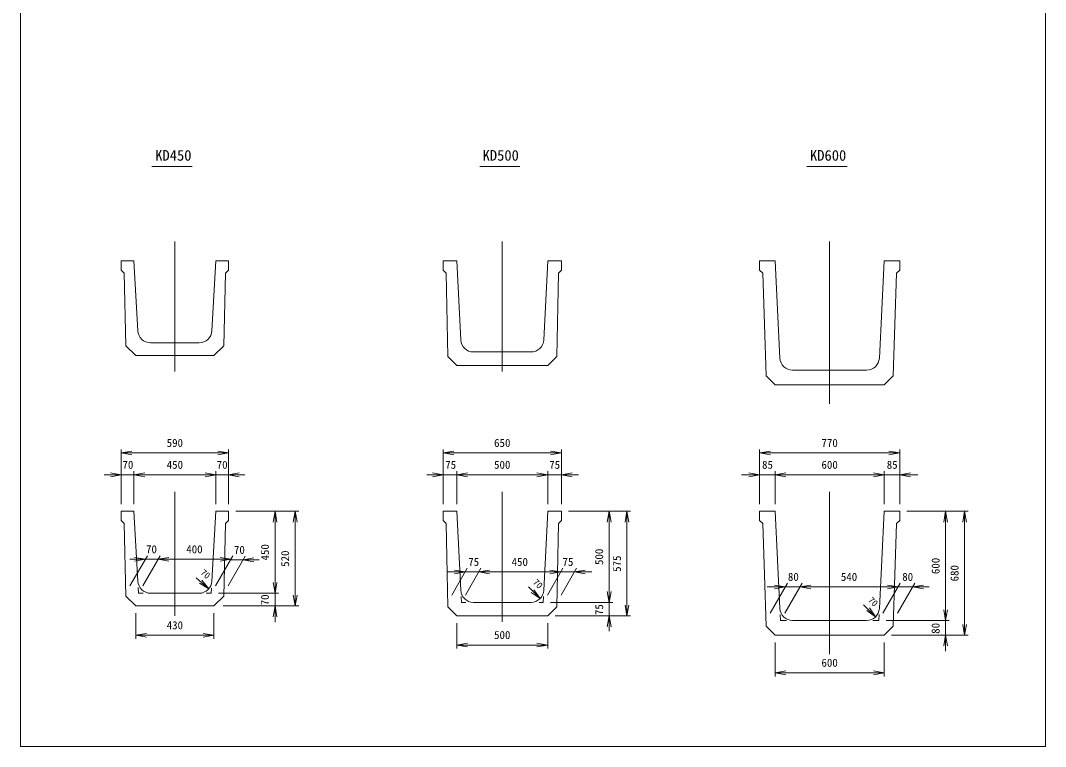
# Model space of a CAD drawing. Units: millimetres, scale not verified. Extents: x 5207 to 17060, y 2604 to 17332.
# Drawn here: x 5207 to 10842, y 2604 to 6592 of the extents above; entities that cross this region are included whole.
import ezdxf
from ezdxf.enums import TextEntityAlignment as Align

# ---------------------------------------------------------------- set-up
doc = ezdxf.new("R2010")
doc.units = ezdxf.units.MM
doc.header["$LTSCALE"] = 20
doc.layers.add('0_2', color=4, linetype='Continuous', lineweight=18)
doc.styles.add('ＭＳ ゴシック-5.0-0.0', font='')
doc.styles.get('ＭＳ ゴシック-5.0-0.0').set_extended_font_data('ＭＳ ゴシック-5.0-0.0')

msp = doc.modelspace()

# ---------------------------------------------------------------- linework, layer by layer
at = {"layer": '0_2'}
for p, q in [((5206.87, 2603.7), (5206.87, 10580.19)), ((10842.43, 10580.19), (10842.43, 2603.7)), ((5929.24, 5790.37), (6151.46, 5790.37)), ((7731.85, 5790.37), (7951.46, 5790.37)), ((9529.85, 5790.37), (9751.46, 5790.37)), ((6055.64, 5378.06), (6055.64, 4664.14)), ((7855.64, 5378.06), (7855.64, 4664.14)), ((9655.64, 5378.06), (9655.64, 4485.67)), ((5830.64, 5270.98), (5760.64, 5270.98)), ((5760.64, 5270.98), (5760.64, 5220.98)), ((5851.97, 4887.09), (5830.64, 5270.98)), ((6259.31, 4887.09), (6280.64, 5270.98)), ((6280.64, 5270.98), (6350.64, 5270.98)), ((6350.64, 5270.98), (6350.64, 5220.98)), ((7605.64, 5270.98), (7530.64, 5270.98)), ((7530.64, 5270.98), (7530.64, 5220.98)), ((7627.31, 4837.48), (7605.64, 5270.98)), ((8083.96, 4837.48), (8105.64, 5270.98)), ((8105.64, 5270.98), (8180.64, 5270.98)), ((8180.64, 5270.98), (8180.64, 5220.98)), ((9355.64, 5270.98), (9270.64, 5270.98)), ((9270.64, 5270.98), (9270.64, 5220.98)), ((9382.31, 4737.48), (9355.64, 5270.98)), ((9928.96, 4737.48), (9955.64, 5270.98)), ((9955.64, 5270.98), (10040.64, 5270.98)), ((10040.64, 5270.98), (10040.64, 5220.98)), ((5760.64, 5220.98), (5777.12, 5204.5)), ((5777.12, 5204.5), (5785.98, 4805.64)), ((6334.16, 5204.5), (6325.3, 4805.64)), ((6350.64, 5220.98), (6334.16, 5204.5)), ((7530.64, 5220.98), (7546.97, 5204.65)), ((7546.97, 5204.65), (7556.15, 4745.47)), ((8164.31, 5204.65), (8155.13, 4745.47)), ((8180.64, 5220.98), (8164.31, 5204.65)), ((9270.64, 5220.98), (9287.88, 5203.74)), ((9287.88, 5203.74), (9306.67, 4639.94)), ((10023.4, 5203.74), (10004.6, 4639.94)), ((10040.64, 5220.98), (10023.4, 5203.74)), ((5840.64, 4750.98), (5785.98, 4805.64)), ((5921.86, 4820.98), (6189.42, 4820.98)), ((6270.64, 4750.98), (6325.3, 4805.64)), ((5840.64, 4750.98), (6270.64, 4750.98)), ((7605.64, 4695.98), (7556.15, 4745.47)), ((7697.23, 4770.98), (8014.05, 4770.98)), ((8105.64, 4695.98), (8155.13, 4745.47)), ((7605.64, 4695.98), (8105.64, 4695.98)), ((9355.64, 4590.98), (9306.67, 4639.94)), ((9452.23, 4670.98), (9859.05, 4670.98)), ((9955.64, 4590.98), (10004.6, 4639.94)), ((9355.64, 4590.98), (9955.64, 4590.98)), ((5760.64, 3935.55), (5760.64, 4236.13)), ((6350.64, 3935.55), (6350.64, 4236.13)), ((7530.64, 3935.55), (7530.64, 4236.13)), ((8180.64, 3935.55), (8180.64, 4236.13)), ((9270.64, 3935.55), (9270.64, 4236.13)), ((10040.64, 3935.55), (10040.64, 4236.13)), ((5760.64, 4216.13), (5819.73, 4226.54)), ((5760.64, 4216.13), (5819.73, 4205.71)), ((6350.64, 4216.13), (5760.64, 4216.13)), ((6350.64, 4216.13), (6291.55, 4226.54)), ((6350.64, 4216.13), (6291.55, 4205.71)), ((7530.64, 4216.13), (7589.73, 4226.54)), ((7530.64, 4216.13), (7589.73, 4205.71)), ((8180.64, 4216.13), (7530.64, 4216.13)), ((8180.64, 4216.13), (8121.55, 4226.54)), ((8180.64, 4216.13), (8121.55, 4205.71)), ((9270.64, 4216.13), (9329.73, 4226.54)), ((9270.64, 4216.13), (9329.73, 4205.71)), ((9270.64, 4216.13), (10040.64, 4216.13)), ((10040.64, 4216.13), (9981.55, 4226.54)), ((10040.64, 4216.13), (9981.55, 4205.71)), ((5830.64, 3935.55), (5830.64, 4116.13)), ((6280.64, 3935.55), (6280.64, 4116.13)), ((7605.64, 3935.55), (7605.64, 4116.13)), ((8105.64, 3935.55), (8105.64, 4116.13)), ((9355.64, 3935.55), (9355.64, 4116.13)), ((9955.64, 3935.55), (9955.64, 4116.13)), ((5760.64, 4096.13), (5666.46, 4096.13)), ((5760.64, 4096.13), (5701.55, 4106.54)), ((5760.64, 4096.13), (5701.55, 4085.71)), ((5760.64, 4096.13), (5830.64, 4096.13)), ((5830.64, 4096.13), (5889.73, 4106.54)), ((5830.64, 4096.13), (5889.73, 4085.71)), ((5830.64, 4096.13), (6280.64, 4096.13)), ((6280.64, 4096.13), (6221.55, 4106.54)), ((6280.64, 4096.13), (6221.55, 4085.71)), ((6350.64, 4096.13), (6280.64, 4096.13)), ((6350.64, 4096.13), (6409.73, 4106.54)), ((6350.64, 4096.13), (6440.39, 4096.13)), ((6350.64, 4096.13), (6409.73, 4085.71)), ((7530.64, 4096.13), (7441.25, 4096.13)), ((7530.64, 4096.13), (7471.55, 4106.54)), ((7530.64, 4096.13), (7471.55, 4085.71)), ((7530.64, 4096.13), (7605.64, 4096.13)), ((7605.64, 4096.13), (7664.73, 4106.54)), ((7605.64, 4096.13), (7664.73, 4085.71)), ((8105.64, 4096.13), (7605.64, 4096.13)), ((8105.64, 4096.13), (8046.55, 4106.54)), ((8105.64, 4096.13), (8046.55, 4085.71)), ((8180.64, 4096.13), (8105.64, 4096.13)), ((8180.64, 4096.13), (8239.73, 4106.54)), ((8180.64, 4096.13), (8275.2, 4096.13)), ((8180.64, 4096.13), (8239.73, 4085.71)), ((9270.64, 4096.13), (9170.24, 4096.13)), ((9270.64, 4096.13), (9211.55, 4106.54)), ((9270.64, 4096.13), (9211.55, 4085.71)), ((9270.64, 4096.13), (9355.64, 4096.13)), ((9355.64, 4096.13), (9414.73, 4106.54)), ((9355.64, 4096.13), (9414.73, 4085.71)), ((9355.64, 4096.13), (9955.64, 4096.13)), ((9955.64, 4096.13), (9896.55, 4106.54)), ((9955.64, 4096.13), (9896.55, 4085.71)), ((10040.64, 4096.13), (9955.64, 4096.13)), ((10040.64, 4096.13), (10099.73, 4106.54)), ((10040.64, 4096.13), (10140.03, 4096.13)), ((10040.64, 4096.13), (10099.73, 4085.71)), ((6055.64, 3321.96), (6055.64, 4002.63)), ((7855.64, 4002.63), (7855.64, 3288.72)), ((9655.64, 4002.63), (9655.64, 3110.24)), ((5830.64, 3895.55), (5760.64, 3895.55)), ((5760.64, 3895.55), (5760.64, 3845.55)), ((5851.97, 3511.67), (5830.64, 3895.55)), ((6259.31, 3511.67), (6280.64, 3895.55)), ((6280.64, 3895.55), (6350.64, 3895.55)), ((6350.64, 3895.55), (6350.64, 3845.55)), ((6390.64, 3895.55), (6736.82, 3895.55)), ((6606.25, 3895.55), (6595.83, 3836.46)), ((6606.25, 3895.55), (6616.67, 3836.46)), ((6606.25, 3895.55), (6606.25, 3445.55)), ((6716.82, 3895.55), (6706.4, 3836.46)), ((6716.82, 3895.55), (6727.24, 3836.46)), ((6716.82, 3375.55), (6716.82, 3895.55)), ((7605.64, 3895.55), (7530.64, 3895.55)), ((7530.64, 3895.55), (7530.64, 3845.55)), ((7627.31, 3462.06), (7605.64, 3895.55)), ((8083.96, 3462.06), (8105.64, 3895.55)), ((8105.64, 3895.55), (8180.64, 3895.55)), ((8180.64, 3895.55), (8180.64, 3845.55)), ((8220.64, 3895.55), (8561.42, 3895.55)), ((8443.49, 3895.55), (8433.07, 3836.46)), ((8443.49, 3895.55), (8453.91, 3836.46)), ((8443.49, 3895.55), (8443.49, 3395.55)), ((8541.42, 3895.55), (8531, 3836.46)), ((8541.42, 3895.55), (8551.84, 3836.46)), ((8541.42, 3320.55), (8541.42, 3895.55)), ((9355.64, 3895.55), (9270.64, 3895.55)), ((9270.64, 3895.55), (9270.64, 3845.55)), ((9382.31, 3362.06), (9355.64, 3895.55)), ((9928.96, 3362.06), (9955.64, 3895.55)), ((9955.64, 3895.55), (10040.64, 3895.55)), ((10040.64, 3895.55), (10040.64, 3845.55)), ((10080.64, 3895.55), (10417.5, 3895.55)), ((10293.25, 3895.55), (10282.83, 3836.46)), ((10293.25, 3895.55), (10303.67, 3836.46)), ((10293.25, 3895.55), (10293.25, 3295.55)), ((10397.5, 3895.55), (10387.08, 3836.46)), ((10397.5, 3895.55), (10407.92, 3836.46)), ((10397.5, 3215.55), (10397.5, 3895.55)), ((5760.64, 3845.55), (5777.12, 3829.07)), ((6350.64, 3845.55), (6334.16, 3829.07)), ((7530.64, 3845.55), (7546.97, 3829.23)), ((8180.64, 3845.55), (8164.31, 3829.23)), ((9270.64, 3845.55), (9287.88, 3828.31)), ((10040.64, 3845.55), (10023.4, 3828.31)), ((5777.12, 3829.07), (5785.98, 3430.21)), ((6334.16, 3829.07), (6325.3, 3430.21)), ((7546.97, 3829.23), (7556.15, 3370.04)), ((8164.31, 3829.23), (8155.13, 3370.04)), ((9287.88, 3828.31), (9306.67, 3264.52)), ((10023.4, 3828.31), (10004.6, 3264.52)), ((5893.24, 3631.93), (5808.62, 3631.93)), ((5808.73, 3485.55), (5904.79, 3651.93)), ((5893.24, 3631.93), (5834.16, 3642.35)), ((5893.24, 3631.93), (5834.16, 3621.51)), ((5878.73, 3485.55), (5974.79, 3651.93)), ((5893.24, 3631.93), (5963.24, 3631.93)), ((5963.24, 3631.93), (6022.33, 3642.35)), ((5963.24, 3631.93), (6022.33, 3621.51)), ((5963.24, 3631.93), (6363.24, 3631.93)), ((6278.73, 3485.55), (6374.79, 3651.93)), ((6363.24, 3631.93), (6304.16, 3642.35)), ((6363.24, 3631.93), (6304.16, 3621.51)), ((6348.73, 3485.55), (6442.97, 3648.77)), ((6361.42, 3628.77), (6431.42, 3628.77)), ((6431.42, 3628.77), (6490.51, 3639.19)), ((6431.42, 3628.77), (6490.51, 3639.19)), ((6431.42, 3628.77), (6519.37, 3628.77)), ((6431.42, 3628.77), (6490.51, 3618.35)), ((6431.42, 3628.77), (6440.39, 3628.77)), ((6431.42, 3628.77), (6490.51, 3618.35)), ((7651.99, 3562.43), (7554.97, 3562.43)), ((7578.73, 3435.55), (7663.53, 3582.43)), ((7651.99, 3562.43), (7592.9, 3572.85)), ((7651.99, 3562.43), (7592.9, 3552.01)), ((7651.99, 3562.43), (7726.99, 3562.43)), ((7653.73, 3435.55), (7738.53, 3582.43)), ((7726.99, 3562.43), (7786.08, 3572.85)), ((7726.99, 3562.43), (7786.08, 3572.85)), ((7726.99, 3562.43), (7728.7, 3562.43)), ((7726.99, 3562.43), (7786.08, 3552.01)), ((7726.99, 3562.43), (7786.08, 3552.01)), ((8176.99, 3562.43), (7726.99, 3562.43)), ((8103.73, 3435.55), (8188.53, 3582.43)), ((8176.99, 3562.43), (8117.9, 3572.85)), ((8176.99, 3562.43), (8117.9, 3552.01)), ((8251.99, 3562.43), (8176.99, 3562.43)), ((8178.73, 3435.55), (8263.53, 3582.43)), ((8251.99, 3562.43), (8311.08, 3572.85)), ((8251.99, 3562.43), (8347.86, 3562.43)), ((8251.99, 3562.43), (8311.08, 3552.01)), ((6189.42, 3515.55), (6172.91, 3529.41)), ((6189.42, 3515.55), (6243.04, 3470.56)), ((6243.04, 3470.56), (6191.08, 3500.56)), ((6243.04, 3470.56), (6204.48, 3516.52)), ((6606.25, 3445.55), (6595.83, 3504.64)), ((6606.25, 3445.55), (6616.67, 3504.64)), ((9328.73, 3335.55), (9423.85, 3500.3)), ((9408.73, 3335.55), (9503.85, 3500.3)), ((9948.73, 3335.55), (10043.85, 3500.3)), ((10028.73, 3335.55), (10123.85, 3500.3)), ((5855.64, 3445.55), (5853.91, 3476.6)), ((5855.64, 3445.55), (5881.85, 3445.55)), ((5921.86, 3445.55), (6189.42, 3445.55)), ((6227.49, 3445.55), (6255.64, 3445.55)), ((6255.64, 3445.55), (6257.17, 3473.1)), ((6295.64, 3445.55), (6626.25, 3445.55)), ((6606.25, 3445.55), (6606.25, 3375.55)), ((8014.05, 3465.55), (7999.24, 3480.37)), ((8014.05, 3465.55), (8063.55, 3416.05)), ((8063.55, 3416.05), (8014.4, 3450.47)), ((8063.55, 3416.05), (8029.13, 3465.2)), ((8443.49, 3395.55), (8433.07, 3454.64)), ((8443.49, 3395.55), (8453.91, 3454.64)), ((9412.3, 3480.3), (9312.4, 3480.3)), ((9412.3, 3480.3), (9353.21, 3490.72)), ((9412.3, 3480.3), (9353.21, 3469.88)), ((9412.3, 3480.3), (9492.3, 3480.3)), ((9492.3, 3480.3), (9551.39, 3490.72)), ((9492.3, 3480.3), (9551.39, 3469.88)), ((10032.3, 3480.3), (9492.3, 3480.3)), ((10032.3, 3480.3), (9973.21, 3490.72)), ((10032.3, 3480.3), (9973.21, 3469.88)), ((10112.3, 3480.3), (10032.3, 3480.3)), ((10112.3, 3480.3), (10171.39, 3490.72)), ((10112.3, 3480.3), (10171.39, 3490.72)), ((10112.3, 3480.3), (10203.21, 3480.3)), ((10112.3, 3480.3), (10171.39, 3469.88)), ((10112.3, 3480.3), (10114.76, 3480.3)), ((10112.3, 3480.3), (10171.39, 3469.88)), ((5840.64, 3375.55), (5785.98, 3430.21)), ((6270.64, 3375.55), (6325.3, 3430.21)), ((6716.82, 3375.55), (6706.4, 3434.64)), ((6716.82, 3375.55), (6727.24, 3434.64)), ((7630.64, 3395.55), (7629.04, 3427.62)), ((7630.64, 3395.55), (7655.64, 3395.55)), ((7697.23, 3395.55), (8014.05, 3395.55)), ((8057.86, 3395.55), (8080.64, 3395.55)), ((8080.64, 3395.55), (8082.24, 3427.5)), ((8120.64, 3395.55), (8463.49, 3395.55)), ((8443.49, 3320.55), (8443.49, 3395.55)), ((9859.05, 3365.55), (9842.42, 3382.18)), ((5840.64, 3375.55), (6270.64, 3375.55)), ((5840.64, 3194.51), (5840.64, 3335.55)), ((6270.64, 3194.51), (6270.64, 3335.55)), ((6320.64, 3375.55), (6736.82, 3375.55)), ((6606.25, 3375.55), (6595.83, 3316.46)), ((6606.25, 3375.55), (6606.25, 3287.51)), ((6606.25, 3375.55), (6616.67, 3316.46)), ((7605.64, 3320.55), (7556.15, 3370.04)), ((8105.64, 3320.55), (8155.13, 3370.04)), ((8541.42, 3320.55), (8531, 3379.64)), ((8541.42, 3320.55), (8551.84, 3379.64)), ((9385.64, 3295.55), (9383.93, 3329.69)), ((9859.05, 3365.55), (9908.55, 3316.05)), ((9908.55, 3316.05), (9859.4, 3350.47)), ((9908.55, 3316.05), (9874.13, 3365.2)), ((9925.64, 3295.55), (9927.34, 3329.52)), ((10293.25, 3295.55), (10282.83, 3354.64)), ((10293.25, 3295.55), (10303.67, 3354.64)), ((7605.64, 3320.55), (8105.64, 3320.55)), ((7605.64, 3141.09), (7605.64, 3280.55)), ((8105.64, 3141.09), (8105.64, 3280.55)), ((8145.64, 3320.55), (8561.42, 3320.55)), ((8443.49, 3320.55), (8433.07, 3261.46)), ((8443.49, 3320.55), (8443.49, 3237.92)), ((8443.49, 3320.55), (8453.91, 3261.46)), ((9385.64, 3295.55), (9417.58, 3295.55)), ((9452.23, 3295.55), (9859.05, 3295.55)), ((9893.22, 3295.55), (9925.64, 3295.55)), ((9965.64, 3295.55), (10313.25, 3295.55)), ((10293.25, 3215.55), (10293.25, 3295.55)), ((10397.5, 3215.55), (10387.08, 3274.64)), ((10397.5, 3215.55), (10407.92, 3274.64)), ((5840.64, 3214.51), (5899.73, 3224.92)), ((5840.64, 3214.51), (5899.73, 3204.09)), ((5840.64, 3214.51), (6270.64, 3214.51)), ((6270.64, 3214.51), (6211.55, 3224.92)), ((6270.64, 3214.51), (6211.55, 3204.09)), ((9355.64, 3215.55), (9306.67, 3264.52)), ((9355.64, 3215.55), (9955.64, 3215.55)), ((9955.64, 3215.55), (10004.6, 3264.52)), ((9995.64, 3215.55), (10417.5, 3215.55)), ((10293.25, 3215.55), (10282.83, 3156.46)), ((10293.25, 3215.55), (10293.25, 3127.28)), ((10293.25, 3215.55), (10303.67, 3156.46)), ((7605.64, 3161.09), (7664.73, 3171.51)), ((7605.64, 3161.09), (7664.73, 3150.68)), ((7605.64, 3161.09), (8105.64, 3161.09)), ((8105.64, 3161.09), (8046.55, 3171.51)), ((8105.64, 3161.09), (8046.55, 3150.68)), ((9355.64, 2988.49), (9355.64, 3175.55)), ((9955.64, 2988.49), (9955.64, 3175.55)), ((9355.64, 3008.49), (9414.73, 3018.91)), ((9355.64, 3008.49), (9414.73, 2998.07)), ((9955.64, 3008.49), (9355.64, 3008.49)), ((9955.64, 3008.49), (9896.55, 3018.91)), ((9955.64, 3008.49), (9896.55, 2998.07)), ((10842.43, 2603.7), (5206.87, 2603.7))]:
    msp.add_line(p, q, dxfattribs=at)
for centre, start, end in [((5921.86, 4890.98), 183.17983, 270), ((6189.42, 4890.98), 270, 356.82017), ((7697.23, 4840.98), 182.86241, 270), ((8014.05, 4840.98), 270, 357.13759), ((9452.23, 4740.98), 182.86241, 270), ((9859.05, 4740.98), 270, 357.13759), ((5921.86, 3515.55), 183.17983, 270), ((6189.42, 3515.55), 270, 356.82017), ((7697.23, 3465.55), 182.86241, 270), ((8014.05, 3465.55), 270, 357.13759), ((9452.23, 3365.55), 182.86241, 270), ((9859.05, 3365.55), 270, 357.13759)]:
    msp.add_arc(centre, 70, start, end, dxfattribs=at)

# ---------------------------------------------------------------- texts
at = {"layer": '0_2', "color": 7, "style": 'ＭＳ ゴシック-5.0-0.0'}
for s, height, p in [('KD450', 58.65, (5947.55, 5804.24)), ('KD500', 58.65, (7747.55, 5804.24)), ('KD600', 58.65, (9547.55, 5804.22)), ('590', 43.99, (6010.64, 4236.13)), ('650', 43.99, (7810.64, 4236.13)), ('770', 43.99, (9610.64, 4236.13)), ('70', 43.99, (5767.55, 4116.13)), ('450', 43.99, (6010.64, 4116.13)), ('70', 43.99, (6285.63, 4116.13)), ('75', 43.99, (7542.34, 4116.13)), ('500', 43.99, (7810.64, 4116.13)), ('75', 43.99, (8114.11, 4116.13)), ('85', 43.99, (9283.97, 4116.13)), ('600', 43.99, (9610.64, 4116.13)), ('85', 43.99, (9969.47, 4116.13)), ('70', 43.99, (5897.07, 3651.93)), ('400', 43.99, (6118.24, 3651.93)), ('70', 43.99, (6380.39, 3648.77)), ('75', 43.99, (7668.7, 3582.43)), ('450', 43.99, (7906.99, 3582.43)), ('75', 43.99, (8186.77, 3582.43)), ('80', 43.99, (9426.12, 3500.3)), ('540', 43.99, (9717.3, 3500.3)), ('80', 43.99, (10054.76, 3500.3)), ('430', 43.99, (6010.64, 3234.51)), ('500', 43.99, (7810.64, 3181.09)), ('600', 43.99, (9610.64, 3028.49))]:
    msp.add_text(s, height=height, dxfattribs=at).set_placement(p, align=Align.BOTTOM_LEFT)
for s, height, rotation, p in [('450', 43.99, 90, (6586.25, 3625.55)), ('520', 43.99, 90, (6696.82, 3590.55)), ('500', 43.99, 90, (8423.49, 3600.55)), ('575', 43.99, 90, (8521.42, 3563.05)), ('600', 43.99, 90, (10273.25, 3550.55)), ('70', 36.66, 320, (6185.76, 3544.73)), ('680', 43.99, 90, (10377.5, 3510.55)), ('70', 36.66, 315, (8013.38, 3494.51)), ('70', 43.99, 90, (6586.25, 3379.08)), ('75', 43.99, 90, (8423.49, 3325.66)), ('70', 36.66, 315, (9856.57, 3396.32)), ('80', 43.99, 90, (10273.25, 3222.66))]:
    msp.add_text(s, height=height, rotation=rotation, dxfattribs=at).set_placement(p, align=Align.BOTTOM_LEFT)

doc.saveas('drawing.dxf')
